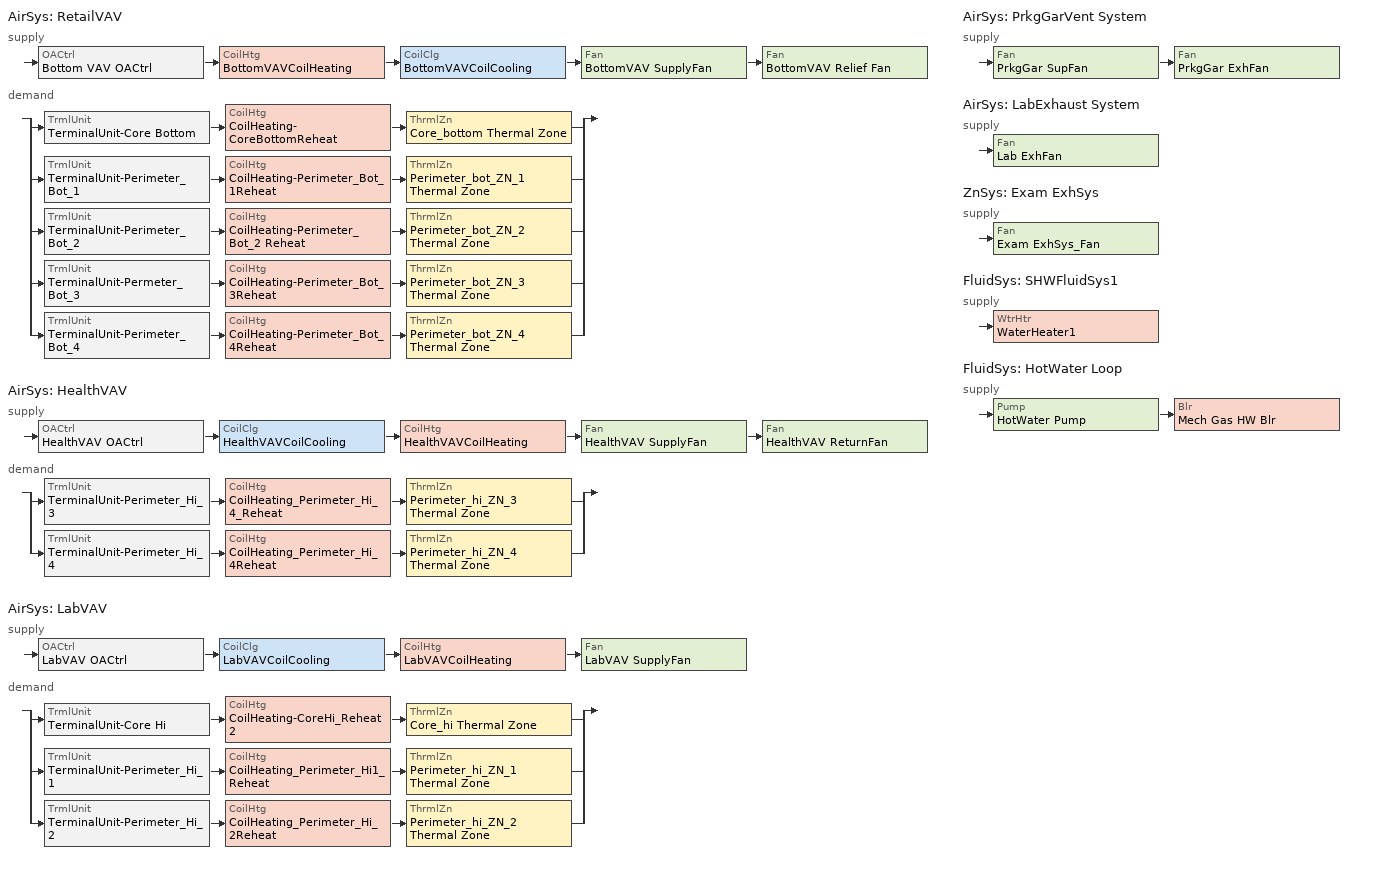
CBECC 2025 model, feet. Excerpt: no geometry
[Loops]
AirSys 'RetailVAV'
 supply: OACtrl 'Bottom VAV OACtrl' > CoilHtg 'BottomVAVCoilHeating' > CoilClg 'BottomVAVCoilCooling' > Fan 'BottomVAV SupplyFan' > Fan 'BottomVAV Relief Fan'
 demand: split
  | TrmlUnit 'TerminalUnit-Core Bottom' > CoilHtg 'CoilHeating-CoreBottomReheat' > ThrmlZn 'Core_bottom Thermal Zone'
  | TrmlUnit 'TerminalUnit-Perimeter_Bot_1' > CoilHtg 'CoilHeating-Perimeter_Bot_1Reheat' > ThrmlZn 'Perimeter_bot_ZN_1 Thermal Zone'
  | TrmlUnit 'TerminalUnit-Perimeter_Bot_2' > CoilHtg 'CoilHeating-Perimeter_ Bot_2 Reheat' > ThrmlZn 'Perimeter_bot_ZN_2 Thermal Zone'
  | TrmlUnit 'TerminalUnit-Permeter_Bot_3' > CoilHtg 'CoilHeating-Perimeter_Bot_3Reheat' > ThrmlZn 'Perimeter_bot_ZN_3 Thermal Zone'
  | TrmlUnit 'TerminalUnit-Perimeter_Bot_4' > CoilHtg 'CoilHeating-Perimeter_Bot_4Reheat' > ThrmlZn 'Perimeter_bot_ZN_4 Thermal Zone'
AirSys 'HealthVAV'
 supply: OACtrl 'HealthVAV OACtrl' > CoilClg 'HealthVAVCoilCooling' > CoilHtg 'HealthVAVCoilHeating' > Fan 'HealthVAV SupplyFan' > Fan 'HealthVAV ReturnFan'
 demand: split
  | TrmlUnit 'TerminalUnit-Perimeter_Hi_3' > CoilHtg 'CoilHeating_Perimeter_Hi_4_Reheat' > ThrmlZn 'Perimeter_hi_ZN_3 Thermal Zone'
  | TrmlUnit 'TerminalUnit-Perimeter_Hi_4' > CoilHtg 'CoilHeating_Perimeter_Hi_4Reheat' > ThrmlZn 'Perimeter_hi_ZN_4 Thermal Zone'
AirSys 'LabVAV'
 supply: OACtrl 'LabVAV OACtrl' > CoilClg 'LabVAVCoilCooling' > CoilHtg 'LabVAVCoilHeating' > Fan 'LabVAV SupplyFan'
 demand: split
  | TrmlUnit 'TerminalUnit-Core Hi' > CoilHtg 'CoilHeating-CoreHi_Reheat 2' > ThrmlZn 'Core_hi Thermal Zone'
  | TrmlUnit 'TerminalUnit-Perimeter_Hi_1' > CoilHtg 'CoilHeating_Perimeter_Hi1_Reheat' > ThrmlZn 'Perimeter_hi_ZN_1 Thermal Zone'
  | TrmlUnit 'TerminalUnit-Perimeter_Hi_2' > CoilHtg 'CoilHeating_Perimeter_Hi_2Reheat' > ThrmlZn 'Perimeter_hi_ZN_2 Thermal Zone'
AirSys 'PrkgGarVent System'
 supply: Fan 'PrkgGar SupFan' > Fan 'PrkgGar ExhFan'
AirSys 'LabExhaust System'
 supply: Fan 'Lab ExhFan'
ZnSys 'Exam ExhSys'
 supply: Fan 'Exam ExhSys_Fan'
FluidSys 'SHWFluidSys1'
 supply: WtrHtr 'WaterHeater1'
FluidSys 'HotWater Loop'
 supply: Pump 'HotWater Pump' > Blr 'Mech Gas HW Blr'
[AirSys]
Name | Type | CtrlSysType | AvailSchRef | NightCycleFanCtrl | ReheatCtrlMthd | OptStart | AirFlowPerSqFt | ClgCtrl | ClRstSupHi | ClRstSupLow | ExhSysType | ExhCtrlMthd | ExhOperMode
RetailVAV | PVAV | DDCToZone | Office HVACAvail | CycleOnCallAnyZone | DualMaximum | 1 | 1.3 | WarmestReset | 60 | 55
HealthVAV; LabVAV | PVAV | DDCToZone | Office HVACAvail | CycleOnCallAnyZone | DualMaximum | 1 |  | WarmestReset | 60 | 55
PrkgGarVent System | Exhaust |  |  |  |  |  |  |  |  |  | ParkingGarage | COControl
LabExhaust System | Exhaust |  |  |  |  |  |  |  |  |  | Laboratory | VariableFlowVariableSpeedFan | CoupledToSystem
[AirSeg]
Name | Sys | Type | Path
BottomVAV AirSegment Supply | RetailVAV | Supply | PlenumZones
Bottom VAV Return AirSegment | RetailVAV | Relief
HealthVAV AirSegment Supply | HealthVAV | Supply
HealthVAV Return AirSegment | HealthVAV | Relief
LabVAV AirSegment Supply | LabVAV | Supply
LabVAV AirSegment Return | LabVAV | Return
PrkgGar ExhAirSeg | PrkgGarVent System | Supply
PrkgGar SupAirSeg | PrkgGarVent System | Exhaust
Lab ExhAirSeg | LabExhaust System | Exhaust
[CoilHtg] Type=HotWater; FluidSegInRef=HW Primary Supply; FluidSegOutRef=HW Primary Return
Name | Sys | CapTotGrossRtd
BottomVAVCoilHeating; CoilHeating-CoreBottomReheat; CoilHeating-Perimeter_Bot_1Reheat; CoilHeating-Perimeter_ Bot_2 Reheat; CoilHeating-Perimeter_Bot_3Reheat; CoilHeating-Perimeter_Bot_4Reheat | RetailVAV
HealthVAVCoilHeating | HealthVAV | 5450
CoilHeating_Perimeter_Hi_4_Reheat | HealthVAV | 65182
CoilHeating_Perimeter_Hi_4Reheat | HealthVAV
LabVAVCoilHeating | LabVAV | 1.55326e+06
CoilHeating-CoreHi_Reheat 2 | LabVAV | 491214
CoilHeating_Perimeter_Hi1_Reheat | LabVAV | 78839.6
CoilHeating_Perimeter_Hi_2Reheat | LabVAV | 69322.5
[CoilClg] Type=DirectExpansion; NumClgStages=2
Name | Sys | CapTotNetRtd | CapTotGrossRtd
BottomVAVCoilCooling | RetailVAV
HealthVAVCoilCooling | HealthVAV | 211448
LabVAVCoilCooling | LabVAV | 4.17792e+06 | 9e+06
[Fan]
BottomVAV SupplyFan; BottomVAV Relief Fan: Sys=RetailVAV; CtrlMthd=VariableSpeedDrive; FlowEff=0.65; MtrEff=0.9; MtrPos=InAirStream
HealthVAV SupplyFan; HealthVAV ReturnFan: Sys=HealthVAV; CtrlMthd=VariableSpeedDrive
LabVAV SupplyFan: Sys=LabVAV; CtrlMthd=VariableSpeedDrive
PrkgGar SupFan; PrkgGar ExhFan: Sys=PrkgGarVent System; CtrlMthd=VariableSpeedDrive; ModelingMthd=StaticPressure; TotStaticPress=1; MtrHP=7.5
Lab ExhFan: Sys=LabExhaust System; CtrlMthd=VariableSpeedDrive; FlowEff=0.62; ModelingMthd=StaticPressure; TotStaticPress=4; FlowMin=0
Exam ExhSys_Fan: Sys=Exam ExhSys; ModelingMthd=StaticPressure; TotStaticPress=4
[TrmlUnit] Type=VAVReheatBox
Name | Sys | ZnServedRef | PriAirSegRef | PriAirFlowMax
TerminalUnit-Core Bottom | RetailVAV | Core_bottom Thermal Zone | BottomVAV AirSegment Supply
TerminalUnit-Perimeter_Bot_1 | RetailVAV | Perimeter_bot_ZN_1 Thermal Zone | BottomVAV AirSegment Supply
TerminalUnit-Perimeter_Bot_2 | RetailVAV | Perimeter_bot_ZN_2 Thermal Zone | BottomVAV AirSegment Supply
TerminalUnit-Permeter_Bot_3 | RetailVAV | Perimeter_bot_ZN_3 Thermal Zone | BottomVAV AirSegment Supply
TerminalUnit-Perimeter_Bot_4 | RetailVAV | Perimeter_bot_ZN_4 Thermal Zone | BottomVAV AirSegment Supply | 3500
TerminalUnit-Perimeter_Hi_3 | HealthVAV | Perimeter_hi_ZN_3 Thermal Zone |  | 3006
TerminalUnit-Perimeter_Hi_4 | HealthVAV | Perimeter_hi_ZN_4 Thermal Zone |  | 3780
TerminalUnit-Core Hi | LabVAV | Core_hi Thermal Zone
TerminalUnit-Perimeter_Hi_1 | LabVAV | Perimeter_hi_ZN_1 Thermal Zone
TerminalUnit-Perimeter_Hi_2 | LabVAV | Perimeter_hi_ZN_2 Thermal Zone
[OACtrl]
Name | Sys | EconoCtrlMthd | EconoIntegration | EconoHiTempLockout | EconoLowTempLockout | AirSegSupRef | AirSegRetRef
Bottom VAV OACtrl | RetailVAV | DifferentialDryBulb | Integrated | 80 | 30 | BottomVAV AirSegment Supply | Bottom VAV Return AirSegment
HealthVAV OACtrl | HealthVAV | DifferentialDryBulb | Integrated
LabVAV OACtrl | LabVAV | NoEconomizer
[ZnSys]
Exam ExhSys: Type=Exhaust
[FluidSys]
Name | Type | CtrlType | RstSupHi | RstSupLow | RstOutdrHi | RstOutdrLow
SHWFluidSys1 | ServiceHotWater
HotWater Loop | HotWater | DDC | 180 | 130 | 20 | 50
[FluidSeg]
Name | Sys | Type | Src
SHWSupply1 | SHWFluidSys1 | PrimarySupply
SHWMakeup1 | SHWFluidSys1 | MakeupFluid | MunicipalWater
HW Primary Supply | HotWater Loop | PrimarySupply
HW Primary Return | HotWater Loop | PrimaryReturn
[WtrHtr]
WaterHeater1: Sys=SHWFluidSys1; FluidSegOutRef=SHWSupply1; FluidSegMakeupRef=SHWMakeup1; StdbyLossFrac=0.01
[Blr]
Mech Gas HW Blr: Sys=HotWater Loop; Type=HotWater; FuelSrc=Gas; DraftType=Condensing; FluidSegInRef=HW Primary Return; FluidSegOutRef=HW Primary Supply
[Pump]
HotWater Pump: Sys=HotWater Loop; SpdCtrl=VariableSpeed; ModelingMthd=Detailed
[Sch]
Office HVACAvail: Type=OnOff; SchWeekRef[1]=OfficeHVACAvailWk
[SchWeek]
OfficeHVACAvailWk: Type=Fraction; SchDayWDRef=OfficeHVACAvailWD; SchDaySunRef=OfficeHVACAvailSat; SchDaySatRef=OfficeHVACAvailSun
[SchDay] Type=Fraction
Name | Hr
OfficeHVACAvailWD | ( 0, 0, 0, 0, 0, 1, 1, 1, 1, 1, 1, 1, 1, 1, 1, 1, 1, 1, 1, 1, 1, 1, 1, 1 )
OfficeHVACAvailSat | ( 0, 0, 0, 0, 0, 1, 1, 1, 1, 1, 1, 1, 1, 1, 1, 1, 1, 1, 1, 0, 0, 0, 0, 0 )
OfficeHVACAvailSun | ( 0, 0, 0, 0, 0, 1, 1, 1, 1, 1, 1, 1, 1, 1, 1, 1, 1, 1, 0, 0, 0, 0, 0, 0 )
